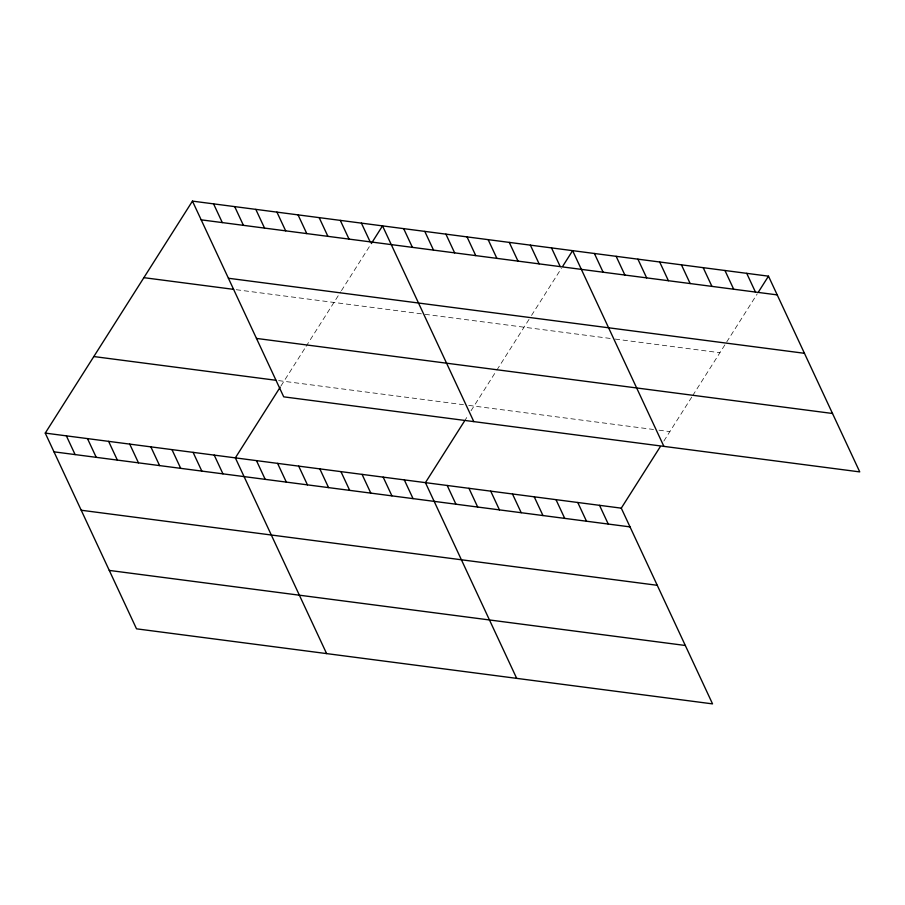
<?xml version="1.0" encoding="UTF-8"?>
<svg xmlns="http://www.w3.org/2000/svg" width="905" height="905" viewBox="0 0 905 905"><rect width="100%" height="100%" fill="white"/><g stroke="black" fill="none" stroke-linecap="round" stroke-linejoin="round"><path stroke-width="0.68" stroke-dasharray="4.53 3.39" d="M280.923 386.028L305.37 347.509M306.082 346.377L340.687 291.84M341.434 290.663L370.586 244.723M464.288 421.391L468.032 415.508M471.019 410.791L496.166 371.152M496.89 370.021L530.783 316.603M531.529 315.426L561.417 268.31M663.874 441.029L692.02 396.673M692.732 395.542L757.27 293.831M236.273 289.713L423.732 314.137M425.045 314.306L611.101 338.549M615.174 339.081L719.905 352.724M278.638 380.62L463.451 404.705M468.722 405.395L653.534 429.479M658.976 430.18L669.858 431.606"/><path stroke-width="1.36" d="M660.141 446.912L621.283 508.158L712.552 703.886L136.519 628.828L45.25 433.099L192.448 201.114L768.481 276.172L859.75 471.901L283.718 396.843L192.448 201.114M280.177 387.204L235.345 457.873L326.615 653.602M371.333 243.547L382.532 225.877L473.813 421.606M464.288 421.391L425.429 482.637L516.698 678.365M562.91 265.957L572.627 250.651L663.897 446.38M758.763 291.478L768.481 276.172M201.182 219.836L777.214 294.894M228.422 278.254L804.455 353.301M143.872 277.665L233.637 289.362M256.477 338.425L832.51 413.483M93.826 356.547L275.991 380.281M45.25 433.099L621.283 508.158M53.983 451.833L630.016 526.891M81.224 510.239L657.256 585.297M109.279 570.422L685.311 645.48M746.716 273.333L755.449 292.055M724.962 270.493L733.695 289.227M703.196 267.665L711.93 286.387M681.431 264.826L690.164 283.548M659.677 261.986L668.41 280.72M637.912 259.158L646.645 277.88M616.147 256.319L624.88 275.041M594.393 253.479L603.126 272.213M551.507 247.891L560.24 266.624M530.387 245.142L539.12 263.875M509.266 242.393L517.999 261.115M488.146 239.644L496.879 258.366M599.517 505.318L608.25 524.052M467.025 236.884L475.759 255.617M577.763 502.49L586.497 521.212M445.905 234.135L454.638 252.868M555.998 499.651L564.731 518.384M424.784 231.386L433.518 250.108M534.233 496.811L542.966 515.545M403.664 228.626L412.397 247.359M512.479 493.983L521.212 512.705M490.714 491.144L499.447 509.877M361.412 223.128L370.145 241.85M468.948 488.315L477.682 507.038M340.291 220.379L349.025 239.101M447.194 485.476L455.928 504.198M319.171 217.619L327.904 236.352M298.05 214.87L306.784 233.603M404.309 479.888L413.042 498.61M276.93 212.121L285.663 230.843M383.188 477.139L391.922 495.861M255.81 209.372L264.543 228.094M362.068 474.378L370.801 493.112M234.689 206.612L243.422 225.345M340.947 471.629L349.681 490.363M213.569 203.863L222.302 222.585M319.827 468.881L328.56 487.603M298.707 466.132L307.44 484.854M277.586 463.371L286.319 482.105M256.466 460.622L265.199 479.345M214.225 455.113L222.947 473.847M193.093 452.364L201.826 471.098M171.973 449.615L180.706 468.338M150.852 446.866L159.585 465.589M129.732 444.106L138.465 462.84M108.611 441.357L117.345 460.091M87.491 438.608L96.224 457.33M66.37 435.848L75.104 454.582"/></g></svg>
